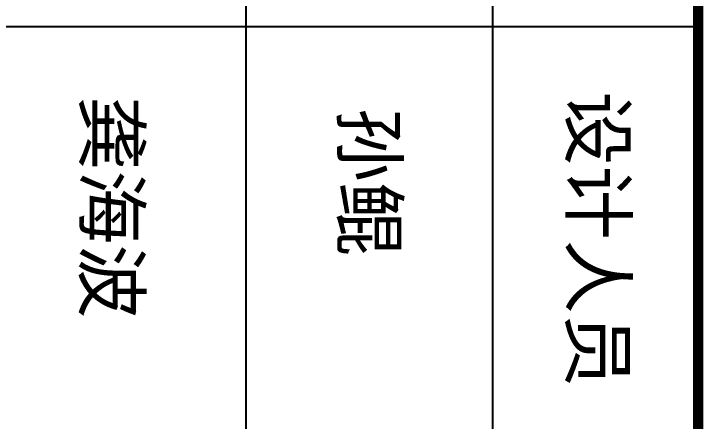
# Model space of a CAD drawing. Extents: x 19118 to 566552, y -1188739 to 92943.
# Drawn here: x 100978 to 102648, y -1116404 to -1115418 of the extents above; entities that cross this region are included whole.
import ezdxf

# ---------------------------------------------------------------- set-up
doc = ezdxf.new("R2010")
doc.units = 0
doc.header["$LTSCALE"] = 1000
doc.header["$MEASUREMENT"] = 0
doc.layers.add('图框', color=4, linetype='CONTINUOUS')
doc.styles.add('STYLE-黑体', font='simhei.ttf')

msp = doc.modelspace()

# ---------------------------------------------------------------- linework, layer by layer
at = {"layer": '图框', "color": 0}
for p, q in [((101540.33, -1114452.7), (101540.33, -1117457.32)), ((102137.93, -1114452.7), (102137.93, -1117457.32)), ((102137.93, -1114452.7), (102137.93, -1117457.32))]:
    msp.add_line(p, q, dxfattribs=at)
at = {"layer": '图框', "color": 0, "const_width": 25}
msp.add_lwpolyline([(102635.93, -1114452.7), (102635.93, -1117457.32), (97556.33, -1117457.32), (97556.33, -1114452.7)], close=True, dxfattribs=at)
at = {"layer": '图框', "color": 0}
for points in [[(99249.53, -1115448.7), (102137.93, -1115448.7)], [(102137.93, -1115448.7), (102635.93, -1115448.7)]]:
    msp.add_lwpolyline(points, dxfattribs=at)

# ---------------------------------------------------------------- texts
at = {"layer": '图框', "color": 0, "style": 'STYLE-黑体'}
msp.add_text('设计人员', height=131.472, rotation=270, dxfattribs=at).set_placement((102328.35, -1115605.6))
at = {"layer": '图框', "color": 4, "style": 'STYLE-黑体'}
for s, p in [('龚海波', (101149.18, -1115617.15)), ('孙鲲', (101774.09, -1115645.28))]:
    msp.add_text(s, height=131.472, rotation=270, dxfattribs=at).set_placement(p)

doc.saveas('drawing.dxf')
